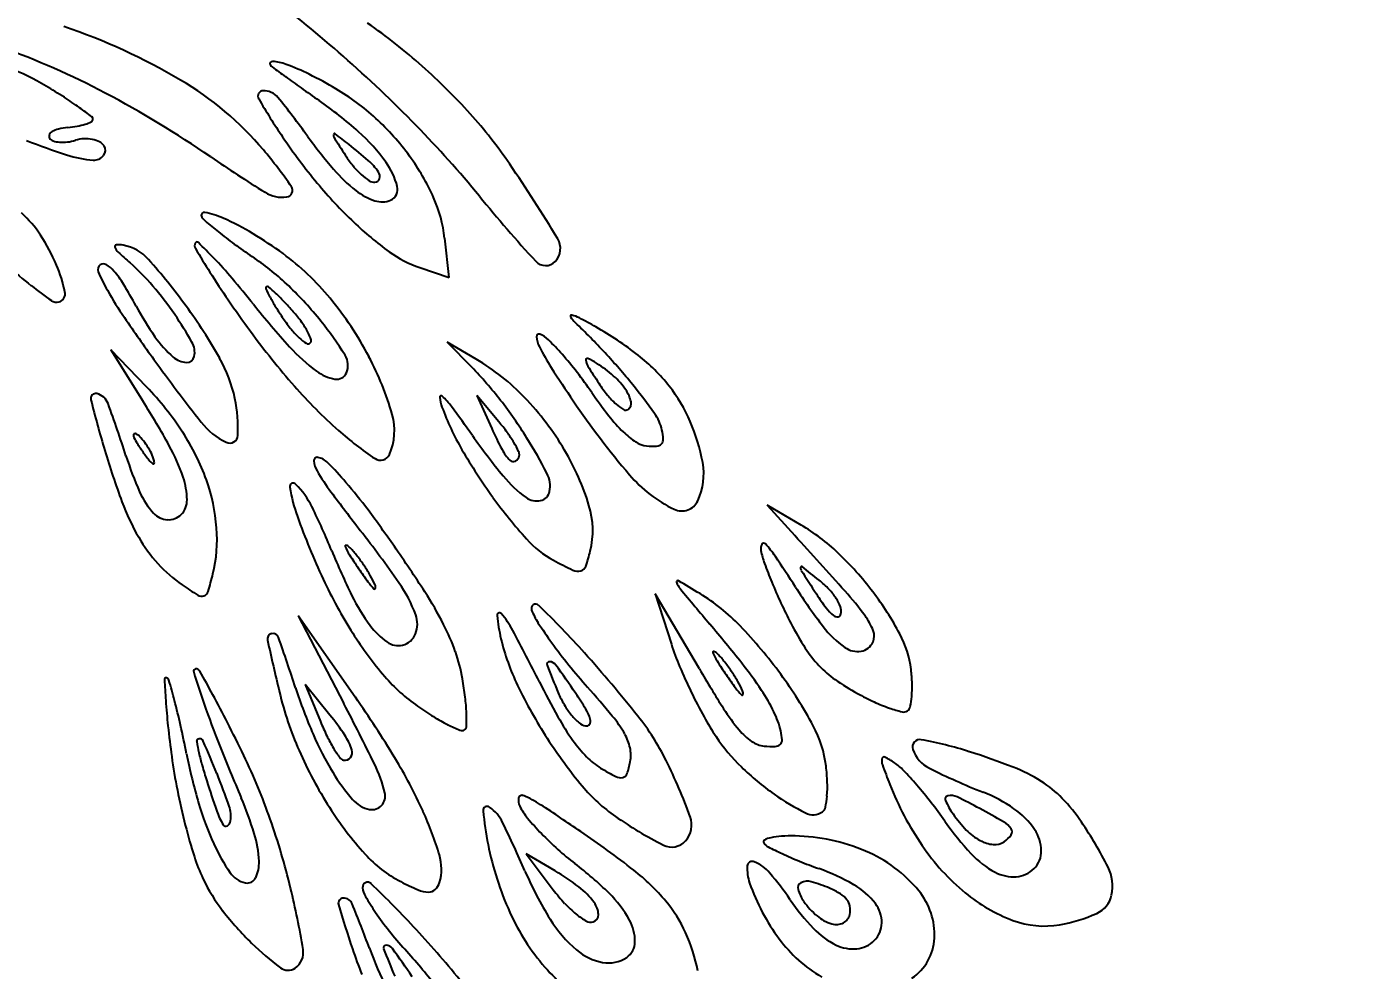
# Model space of a CAD drawing. Header units: millimetres. Extents: x 56222 to 3066687, y -650199 to -121287.
# Drawn here: x 140399.27 to 140404.84, y -185738.38 to -185734.41 of the extents above; entities that cross this region are included whole.
import ezdxf
from ezdxf import colors
from ezdxf.entities.mleader import LeaderData, LeaderLine
from ezdxf.math import Vec2, Vec3

# ---------------------------------------------------------------- set-up
doc = ezdxf.new("R2010")
doc.units = ezdxf.units.MM
doc.header["$MEASUREMENT"] = 0
doc.layers.add('$TD_AUDIT_GENERATED_(A0BDF17)', color=32, linetype='Continuous', lineweight=30)
doc.layers.add('Text', color=7, linetype='Continuous', lineweight=15)
doc.styles.add('style4', font='ARIALN.TTF')

msp = doc.modelspace()

# ---------------------------------------------------------------- linework, layer by layer
at = {"layer": '$TD_AUDIT_GENERATED_(A0BDF17)', "linetype": 'Continuous', "lineweight": 25, "ltscale": 2}
for p, q in [((140401.0455, -185735.4636), (140401.0268, -185735.2991)), ((140400.9219, -185735.4224), (140401.0455, -185735.4636)), ((140401.1594, -185735.8082), (140401.0372, -185735.7361)), ((140401.0372, -185735.7361), (140401.1408, -185735.8423)), ((140399.7717, -185735.9253), (140399.6209, -185735.7692)), ((140399.6209, -185735.7692), (140399.7577, -185735.9866)), ((140401.2547, -185736.0718), (140401.1623, -185735.9616)), ((140401.1623, -185735.9616), (140401.2247, -185736.1002)), ((140402.5271, -185736.5073), (140402.3838, -185736.4237)), ((140402.3838, -185736.4237), (140402.5005, -185736.5513)), ((140402.0989, -185737.1131), (140401.9122, -185736.7968)), ((140401.9122, -185736.7968), (140401.9809, -185737.0089)), ((140400.6506, -185737.2322), (140400.4097, -185736.8886)), ((140400.4097, -185736.8886), (140400.6027, -185737.259)), ((140400.5436, -185737.3073), (140400.4396, -185737.1788)), ((140400.4396, -185737.1788), (140400.5037, -185737.3347)), ((140401.492, -185737.9633), (140401.3698, -185737.8913)), ((140401.3698, -185737.8913), (140401.4837, -185738.0427))]:
    msp.add_line(p, q, dxfattribs=at)
for centre, radius, start, end in [((140397.1037, -185738.5023), 5.2897, 48.6371, 53.0282), ((140399.1661, -185736.5701), 2.6649, 48.4804, 54.8003), ((140398.5677, -185736.9207), 2.6553, 59.5067, 71.2121), ((140398.0681, -185737.5755), 3.2682, 62.0999, 70.4934), ((140398.7766, -185735.6217), 1.1207, 59.3046, 77.2436), ((140400.3016, -185734.5644), 0.0102, 85.1606, 214.3632), ((140400.3175, -185734.5535), 0.0294, 214.3634, 233.8202), ((140400.2838, -185734.7753), 0.2218, 70.1819, 85.1606), ((140400.0536, -185735.4141), 0.9008, 63.4298, 70.1819), ((140396.8376, -185738.8045), 5.6924, 44.3628, 48.6371), ((140411.9699, -185718.6209), 19.7684, 233.82001, 234.02215), ((140404.5742, -185728.8085), 7.1793, 234.02217, 234.6648), ((140399.6113, -185736.2985), 1.8897, 59.5503, 63.4298), ((140399.2751, -185736.447), 2.5005, 41.9597, 48.4803), ((140397.9904, -185736.9461), 2.661, 57.3598, 59.3046), ((140399.2265, -185735.8019), 1.3569, 40.1624, 59.5066), ((140400.263, -185734.7), 0.0224, 92.1438, 210.0138), ((140400.2651, -185734.7542), 0.0766, 39.2054, 92.1438), ((140407.8502, -185724.1877), 12.8436, 234.66481, 235.08055), ((140400.0662, -185735.5246), 0.9919, 47.449, 59.5503), ((140398.6459, -185735.9226), 1.4455, 54.289, 57.3598), ((140397.4773, -185738.6914), 4.5309, 55.5294, 62.0999), ((140402.5355, -185733.3873), 2.6467, 210.0138, 214.1284), ((140397.7047, -185736.8428), 3.3808, 35.7336, 39.2054), ((140399.4956, -185736.155), 1.7514, 48.1532, 55.0806), ((140398.2192, -185736.5163), 2.1766, 52.6082, 54.289), ((140399.5331, -185734.7973), 0.013, 349.2698, 52.6082), ((140400.0131, -185735.5825), 1.0705, 36.0203, 47.4489), ((140399.6395, -185736.1194), 2.0105, 34.2806, 41.9597), ((140399.3898, -185734.876), 0.0302, 120.1997, 154.9071), ((140399.4232, -185734.9334), 0.0966, 102.9459, 120.1996), ((140399.4767, -185735.166), 0.3353, 96.1148, 102.9459), ((140399.3887, -185734.3444), 0.4911, 276.1148, 280.6997), ((140399.4255, -185734.5394), 0.2926, 280.6996, 287.4558), ((140399.4439, -185734.5979), 0.2313, 287.4558, 294.1444), ((140399.5333, -185734.7973), 0.0127, 294.1442, 349.2697), ((140400.1329, -185735.4434), 0.7962, 35.6634, 48.1532), ((140397.7399, -185737.922), 4.4302, 39.2048, 44.3628), ((140400.2525, -185732.4097), 2.6663, 248.2914, 252.1491), ((140399.3758, -185734.8694), 0.0146, 154.9072, 214.2699), ((140399.3878, -185734.8612), 0.0292, 214.2698, 251.947), ((140399.4143, -185734.7799), 0.1147, 251.9471, 265.5651), ((140399.418, -185734.7324), 0.1623, 265.5651, 277.223), ((140399.4113, -185734.68), 0.2152, 277.223, 286.661), ((140399.5165, -185735.0314), 0.1516, 93.0489, 106.661), ((140399.516, -185735.0219), 0.1421, 78.7586, 93.0489), ((140399.5215, -185734.9942), 0.1139, 62.8223, 78.7587), ((140399.5496, -185734.9393), 0.0522, 34.2698, 62.8222), ((140402.4463, -185733.4478), 2.539, 214.1283, 219.6063), ((140402.2071, -185733.6034), 2.1658, 215.7337, 220.4445), ((140400.5717, -185734.8655), 0.0136, 161.7755, 212.049), ((140400.5631, -185734.8626), 0.00447, 52.8132, 161.7758), ((140410.8891, -185728.4062), 12.1861, 212.04907, 212.48062), ((140397.3037, -185739.1587), 5.397, 52.0277, 52.8131), ((140399.5914, -185736.2276), 1.6789, 48.4363, 52.0277), ((140399.581, -185734.495), 0.4756, 252.1491, 265.969), ((140399.5512, -185734.918), 0.0515, 265.969, 320.5053), ((140399.5646, -185734.9291), 0.034, 320.5051, 34.2698), ((140403.398, -185730.0672), 5.93, 235.52944, 238.16928), ((140398.8267, -185736.1393), 1.8801, 34.2197, 40.1624), ((140400.9964, -185734.7038), 0.4589, 212.4806, 219.2551), ((140400.0968, -185735.5216), 0.967, 24.0271, 36.0203), ((140401.0321, -185734.605), 0.6218, 220.4445, 232.3721), ((140400.9114, -185734.7732), 0.3493, 219.2551, 227.5685), ((140400.5314, -185735.1675), 0.2621, 34.2697, 48.4363), ((140400.5335, -185735.1559), 0.3031, 14.3304, 35.6635), ((140395.5862, -185738.8824), 6.9159, 31.18836, 34.28054), ((140401.9638, -185733.847), 1.9128, 219.6062, 226.3801), ((140400.8546, -185734.8354), 0.265, 227.5684, 236.5794), ((140400.731, -185735.0227), 0.0407, 236.5793, 272.5524), ((140400.7319, -185735.042), 0.0213, 272.5524, 343.0842), ((140400.7207, -185735.0386), 0.033, 343.0843, 34.2698), ((140400.3438, -185734.9873), 0.139, 238.1693, 277.5212), ((140400.3583, -185735.0976), 0.0277, 277.5212, 34.2197), ((140400.8247, -185734.8741), 0.2822, 232.3721, 250.8645), ((140400.7796, -185735.0931), 0.0491, 293.3691, 14.3303), ((140400.4482, -185735.3649), 0.5822, 6.4899, 24.0271), ((140406.0293, -185731.1603), 6.2672, 219.20478, 222.52083), ((140400.7625, -185735.0535), 0.0923, 250.8645, 293.369), ((140398.938, -185735.5379), 0.4623, 33.0128, 48.3591), ((140400.0146, -185735.2027), 0.0126, 79.5163, 214.2698), ((140400.0969, -185735.1466), 0.1122, 214.2697, 230.2385), ((140399.9551, -185735.5242), 0.3395, 65.7733, 79.5163), ((140401.5284, -185733.4262), 2.3503, 230.2385, 231.9892), ((140399.5892, -185736.3373), 1.2311, 59.1758, 65.7733), ((140401.6646, -185734.161), 1.479, 226.38, 233.9069), ((140398.6503, -185735.7249), 0.8053, 22.886, 33.0127), ((140401.5161, -185733.4419), 2.3303, 231.9892, 234.1029), ((140399.3985, -185736.6569), 1.6033, 53.7635, 59.1758), ((140399.6452, -185735.3339), 0.00715, 94.3318, 201.0379), ((140399.6923, -185735.3157), 0.0577, 201.0378, 226.5921), ((140399.6533, -185735.4411), 0.1147, 79.7701, 94.3318), ((140399.6405, -185735.5118), 0.1865, 41.5987, 79.7702), ((140399.9985, -185735.3296), 0.0245, 155.9873, 210.9846), ((140399.9839, -185735.3231), 0.00855, 45.6854, 155.9872), ((140404.9478, -185732.3576), 5.7976, 210.98469, 212.13862), ((140398.1563, -185737.195), 2.6247, 43.6881, 45.6853), ((140402.0067, -185732.7641), 3.167, 234.1029, 235.7823), ((140401.4346, -185735.342), 0.0794, 316.4985, 31.1884), ((140399.5902, -185735.4301), 0.0234, 58.8823, 124.2698), ((140400.9216, -185734.0161), 1.8465, 226.5921, 228.6799), ((140399.0704, -185736.1218), 0.9571, 40.4927, 48.68), ((140397.8373, -185737.1127), 2.5978, 36.0293, 41.5987), ((140398.5548, -185736.8143), 2.0736, 40.4753, 43.688), ((140399.5986, -185736.3052), 1.1153, 46.2319, 55.7824), ((140399.7042, -185736.2398), 1.0861, 39.313, 53.7635), ((140401.0711, -185734.975), 0.4716, 233.9068, 251.5483), ((140401.4515, -185735.3581), 0.0561, 222.5208, 316.4984), ((140400.4642, -185733.9951), 1.9098, 228.0275, 231.9326), ((140398.7964, -185735.6632), 0.6469, 12.3105, 22.886), ((140399.5906, -185735.4307), 0.0242, 124.2698, 202.9426), ((140400.267, -185735.1444), 0.7586, 202.9426, 209.5016), ((140399.5324, -185735.5258), 0.1352, 40.9307, 58.8822), ((140399.3264, -185735.7045), 0.408, 31.2473, 40.9307), ((140402.8201, -185733.6942), 3.2849, 212.1386, 214.5697), ((140400.6334, -185733.7791), 2.1841, 231.9326, 234.7077), ((140400.9785, -185734.7418), 1.5761, 209.5017, 214.4494), ((140397.8749, -185736.5852), 2.1057, 28.3772, 31.2473), ((140398.696, -185736.4415), 1.4494, 34.4936, 40.4927), ((140396.7346, -185738.3676), 4.4664, 38.6653, 40.4753), ((140400.2802, -185735.5092), 0.00672, 124.2699, 205.2843), ((140401.0395, -185735.1506), 0.8465, 205.2844, 207.902), ((140400.2807, -185735.5099), 0.00756, 49.5908, 124.2698), ((140399.687, -185736.2073), 0.9234, 47.1323, 49.5909), ((140399.3145, -185736.6017), 1.5259, 38.6815, 46.232), ((140399.393, -185735.5314), 0.0373, 234.7076, 286.0955), ((140399.3935, -185735.5329), 0.0357, 286.0955, 12.3106), ((140405.0238, -185732.1757), 5.9611, 214.5698, 216.12593), ((140400.9104, -185735.2189), 0.7004, 207.9021, 211.8697), ((140399.8149, -185736.0695), 0.7354, 43.2946, 47.1323), ((140399.3286, -185736.5277), 1.4036, 40.9286, 43.2946), ((140399.3957, -185736.4924), 1.4849, 27.8823, 39.3129), ((140400.9179, -185734.9414), 1.3528, 208.3772, 214.8029), ((140398.5982, -185736.5087), 1.5681, 29.515, 34.4936), ((140398.061, -185736.95), 2.3213, 29.5898, 36.0293), ((140403.3484, -185733.0755), 4.004, 218.6653, 222.0239), ((140401.4801, -185734.8648), 1.3711, 211.8697, 214.2698), ((140399.8777, -185736.0516), 0.6769, 36.054, 40.9287), ((140401.5605, -185735.6276), 0.00473, 78.0016, 212.6842), ((140401.6642, -185735.5611), 0.1279, 212.6844, 226.4107), ((140401.535, -185735.7474), 0.1272, 62.3238, 78.0018), ((140407.2431, -185730.4444), 9.173, 214.44943, 215.7938), ((140400.8986, -185735.261), 0.6675, 214.2698, 219.2031), ((140400.6557, -185735.4591), 0.3541, 219.2031, 227.1324), ((140400.1497, -185735.8536), 0.3404, 27.902, 36.0541), ((140399.307, -185736.6077), 1.5355, 32.1246, 38.6816), ((140399.634, -185737.6939), 2.8166, 42.7523, 46.4107), ((140400.4371, -185737.8409), 2.4911, 60.523, 62.3239), ((140400.9613, -185736.9133), 1.4256, 51.8686, 60.523), ((140400.1861, -185735.4501), 0.4616, 214.8029, 229.1311), ((140399.8854, -185735.78), 0.089, 349.2699, 29.515), ((140402.9109, -185733.7179), 3.3452, 216.1259, 221.1999), ((140400.577, -185735.5439), 0.2383, 227.1323, 235.949), ((140400.4515, -185735.7296), 0.0143, 235.9489, 304.2697), ((140400.2611, -185735.7946), 0.2143, 18.4115, 27.902), ((140400.4524, -185735.7309), 0.0127, 304.2698, 18.4115), ((140401.4236, -185735.7127), 0.0104, 67.1424, 185.6197), ((140401.5333, -185735.7019), 0.1206, 185.6197, 206.569), ((140401.3833, -185735.8083), 0.1142, 45.3043, 67.1424), ((140400.5511, -185736.6494), 1.2974, 41.6258, 45.3043), ((140399.9462, -185735.7273), 0.095, 229.1312, 266.1684), ((140399.9419, -185735.7907), 0.0315, 266.1684, 349.2698), ((140400.9413, -185735.2447), 0.7637, 222.024, 233.4857), ((140400.5396, -185735.8338), 0.0801, 335.9872, 32.1247), ((140399.6015, -185736.3835), 1.252, 15.8715, 27.8823), ((140402.2643, -185735.3363), 0.9379, 206.569, 212.7271), ((140400.4321, -185736.7552), 1.4567, 37.716, 41.6257), ((140399.7455, -185737.5908), 2.6647, 38.9386, 42.7523), ((140401.3626, -185736.4023), 0.7759, 38.2222, 51.8686), ((140405.9558, -185731.3726), 7.5859, 215.79379, 218.29499), ((140399.573, -185736.0914), 0.5824, 11.5933, 29.5898), ((140399.982, -185736.9725), 1.6187, 37.738, 44.2858), ((140400.6764, -185736.6265), 0.9502, 43.6934, 59.4465), ((140407.1165, -185732.218), 6.7058, 212.72717, 214.16986), ((140401.6271, -185735.8113), 0.00636, 65.5254, 186.2897), ((140401.6816, -185735.8053), 0.0611, 186.2897, 211.798), ((140404.6061, -185733.9922), 3.502, 211.798, 213.196), ((140401.5066, -185736.0761), 0.2974, 57.5237, 65.5254), ((140401.3638, -185736.3004), 0.5632, 48.3676, 57.5237), ((140400.5967, -185735.7101), 0.1846, 233.4856, 260.0177), ((140400.5724, -185735.8484), 0.0442, 260.0177, 335.9873), ((140400.1414, -185736.9799), 1.8241, 34.413, 37.716), ((140402.1867, -185735.5751), 0.6108, 213.1961, 218.9694), ((140401.5278, -185736.116), 0.3165, 34.2698, 48.3676), ((140399.5578, -185735.9739), 0.0211, 75.8394, 193.9961), ((140399.5465, -185736.0188), 0.0674, 20.1001, 75.8394), ((140398.8359, -185736.8291), 1.3009, 33.2554, 44.0053), ((140401.9745, -185734.5377), 2.1006, 221.1999, 228.3899), ((140401.0124, -185735.9685), 0.00623, 46.9094, 185.276), ((140400.8025, -185736.193), 0.3136, 36.2574, 46.9092), ((140403.2883, -185734.8242), 1.9904, 214.413, 217.8922), ((140401.9657, -185735.7539), 0.3266, 218.9693, 228.194), ((140401.6669, -185736.0212), 0.1482, 12.9794, 34.2698), ((140399.8309, -185737.5217), 2.5549, 35.5286, 38.9386), ((140401.4488, -185736.3343), 0.666, 23.3327, 38.2222), ((140404.1999, -185734.8168), 4.8051, 193.996, 196.6407), ((140394.3365, -185737.9254), 5.6153, 17.73, 20.1002), ((140396.6012, -185737.974), 3.7301, 28.8778, 32.1957), ((140399.5156, -185736.1032), 0.6411, 357.6632, 11.5934), ((140401.1686, -185735.9541), 0.1631, 185.2759, 199.9935), ((140402.0715, -185735.6256), 1.1238, 199.9935, 210.1401), ((140393.2682, -185741.7189), 9.6571, 35.36346, 36.25727), ((140399.7111, -185737.1822), 1.9613, 32.068, 37.738), ((140400.4729, -185736.8208), 1.2316, 30.7242, 43.6933), ((140404.5884, -185733.9342), 3.6502, 214.1699, 220.2996), ((140401.882, -185735.8475), 0.201, 228.1941, 239.322), ((140401.7886, -185736.0049), 0.018, 239.3221, 304.2698), ((140401.7817, -185735.9947), 0.0303, 304.2698, 12.9795), ((140400.239, -185735.8866), 0.3019, 218.295, 244.1865), ((140400.5675, -185736.1088), 0.2478, 335.9873, 15.8715), ((140400.623, -185736.6014), 0.8243, 36.0302, 39.9747), ((140402.2388, -185735.641), 0.6605, 217.8922, 225.8112), ((140401.7501, -185736.1514), 0.1967, 13.2762, 35.5286), ((140401.3218, -185736.3891), 0.8044, 10.4077, 23.3327), ((140399.7232, -185736.1285), 0.00738, 125.8558, 199.6642), ((140399.848, -185736.0839), 0.14, 199.6641, 211.6786), ((140399.7235, -185736.129), 0.00801, 56.2977, 125.8558), ((140399.6693, -185736.2104), 0.1058, 41.9285, 56.2977), ((140399.1379, -185736.6311), 0.9398, 19.5384, 33.2553), ((140400.1223, -185736.1279), 0.0338, 244.1865, 357.6632), ((140401.5125, -185735.0579), 1.4049, 228.3899, 236.3293), ((140403.7681, -185734.267), 3.2185, 215.3634, 219.1767), ((140402.6385, -185735.4631), 1.5507, 204.2606, 207.9018), ((140400.83, -185736.4508), 0.5683, 30.8179, 36.0302), ((140402.0312, -185735.8546), 0.3626, 225.8112, 236.5433), ((140401.7241, -185736.1575), 0.2234, 3.3089, 13.2762), ((140400.4122, -185735.7358), 0.8029, 211.6786, 214.9774), ((140399.5397, -185736.3268), 0.2799, 34.9774, 41.9285), ((140399.5181, -185736.3419), 0.3064, 28.2168, 34.9774), ((140399.1636, -185736.5608), 0.8038, 18.5162, 28.8779), ((140403.1117, -185735.0217), 2.3266, 210.1402, 216.0277), ((140401.4353, -185736.1002), 0.1892, 207.9018, 225.0398), ((140400.8887, -185736.4158), 0.5, 25.9918, 30.8179), ((140399.6524, -185737.219), 2.0306, 27.2659, 32.068), ((140401.8862, -185736.0739), 0.0997, 236.5434, 264.5796), ((140401.9048, -185735.878), 0.2965, 264.5796, 272.7492), ((140401.9176, -185736.1435), 0.0307, 272.7492, 315.981), ((140401.9203, -185736.1462), 0.0269, 315.981, 3.309), ((140402.9129, -185735.2015), 3.462, 196.6406, 200.4103), ((140401.1807, -185735.7372), 1.5702, 197.7301, 203.6605), ((140400.4851, -185735.6847), 0.8919, 214.9775, 217.9161), ((140399.839, -185736.188), 0.0729, 217.9162, 236.2977), ((140399.5908, -185736.3029), 0.2239, 19.6641, 28.2169), ((140399.8007, -185736.2454), 0.00391, 236.298, 359.7358), ((140399.7522, -185736.2452), 0.0524, 359.7356, 19.664), ((140400.4899, -185736.2355), 0.0139, 79.2698, 184.8341), ((140400.5767, -185736.2281), 0.101, 184.834, 210.2067), ((140400.4775, -185736.3009), 0.0805, 44.475, 79.2698), ((140399.3322, -185737.4254), 1.6855, 40.6587, 44.475), ((140400.7563, -185736.193), 0.0411, 236.3293, 335.9872), ((140401.3155, -185736.2201), 0.0197, 225.0398, 297.1397), ((140401.3105, -185736.2103), 0.0307, 297.1397, 349.2698), ((140401.3103, -185736.2103), 0.0309, 349.2698, 25.9919), ((140400.6246, -185736.7307), 1.0551, 16.8878, 30.7241), ((140401.8508, -185736.2919), 0.2665, 334.8544, 10.4077), ((140401.2865, -185735.8149), 0.9223, 210.2068, 216.7832), ((140401.6682, -185735.9782), 0.5096, 219.1767, 234.0646), ((140401.3517, -185736.3432), 0.1188, 349.2699, 27.2659), ((140402.2377, -185735.9276), 0.5681, 220.2997, 244.5286), ((140399.6242, -185736.4065), 0.3181, 1.1171, 18.5162), ((140399.2817, -185736.58), 0.7872, 4.4543, 19.5384), ((140400.3891, -185736.3453), 0.0146, 45.0912, 189.4923), ((140401.0868, -185736.2287), 0.7219, 189.4922, 199.6144), ((140400.1433, -185736.592), 0.3628, 26.3583, 45.0912), ((140398.9515, -185737.7524), 2.1874, 36.7538, 40.6587), ((140400.6026, -185736.0612), 0.9968, 200.4103, 209.935), ((140400.0308, -185736.241), 0.3147, 203.6605, 223.1828), ((140399.8561, -185736.402), 0.0861, 315.1705, 1.1172), ((140409.1771, -185729.9156), 10.7744, 216.78326, 217.86912), ((140403.0711, -185735.0512), 2.2765, 216.0278, 221.7015), ((140401.4146, -185736.3281), 0.0775, 234.0647, 281.9249), ((140401.4206, -185736.3562), 0.0488, 281.9249, 349.2698), ((140402.0252, -185736.3738), 0.0739, 244.5286, 334.8544), ((140399.8661, -185736.3956), 0.0889, 223.1828, 265.9572), ((140399.865, -185736.4108), 0.0736, 265.9572, 315.1705), ((140397.9912, -185737.6583), 2.7646, 22.1654, 26.3583), ((140396.1859, -185739.8178), 5.6392, 34.8284, 36.7537), ((140401.284, -185736.5305), 0.366, 346.4145, 16.8878), ((140399.4484, -185736.5671), 0.6201, 346.4146, 4.4543), ((140403.2215, -185735.4679), 2.9882, 199.6144, 205.0906), ((140402.1065, -185737.228), 0.8345, 46.3729, 59.7341), ((140400.2822, -185736.2457), 0.6271, 209.9351, 222.4399), ((140396.3928, -185739.8569), 5.4203, 34.972, 37.8692), ((140401.6833, -185736.2877), 0.4177, 221.7015, 241.6142), ((140378.6401, -185758.3599), 32.3254, 41.86792, 42.42758), ((140403.3452, -185735.4771), 3.0167, 202.1654, 206.11), ((140400.6113, -185736.5959), 0.00369, 77.5969, 203.3675), ((140400.8348, -185736.4993), 0.2472, 203.3676, 212.4164), ((140400.6063, -185736.6183), 0.0267, 45.1719, 77.597), ((140400.3624, -185736.8637), 0.3727, 38.3688, 45.172), ((140402.426, -185735.4889), 2.1321, 212.4164, 214.2698), ((140400.0795, -185737.0877), 0.7335, 34.2699, 38.3688), ((140395.1519, -185740.5373), 6.8989, 32.91331, 34.82832), ((140401.0396, -185736.4714), 0.6175, 340.1517, 346.4144), ((140402.3958, -185736.6066), 0.0386, 151.877, 191.5802), ((140402.7399, -185736.5361), 0.3898, 191.5802, 199.8577), ((140402.3699, -185736.5928), 0.00926, 43.379, 151.8769), ((140402.0815, -185736.8654), 0.4061, 33.7977, 43.3791), ((140401.722, -185737.6314), 1.3917, 37.264, 46.3729), ((140400.2753, -185736.252), 0.6178, 222.44, 235.0865), ((140402.426, -185735.4888), 2.1321, 214.2698, 216.1232), ((140400.0795, -185737.0877), 0.7335, 30.1708, 34.2697), ((140402.3442, -185735.0647), 1.8079, 241.6142, 244.5253), ((140401.592, -185736.6708), 0.0302, 284.0376, 340.1518), ((140404.1999, -185736.0088), 1.9422, 199.8576, 202.3746), ((140395.616, -185741.1932), 8.1864, 32.71894, 33.79769), ((140402.5425, -185736.6879), 0.0179, 169.2698, 212.7342), ((140402.5291, -185736.6854), 0.00422, 51.4865, 169.2697), ((140397.1291, -185743.4709), 8.6762, 50.88432, 51.48661), ((140398.804, -185736.4113), 1.283, 342.9919, 346.4145), ((140402.3713, -185735.866), 2.0493, 205.0907, 212.3556), ((140400.9034, -185736.6), 0.2472, 216.1232, 225.172), ((140400.3915, -185736.9063), 0.3727, 23.3676, 30.1708), ((140401.5875, -185736.6529), 0.0486, 244.5253, 284.0376), ((140402.0082, -185736.7464), 0.0055, 59.8159, 197.8458), ((140399.91, -185740.3538), 4.1787, 58.3682, 59.8161), ((140422.2765, -185724.0024), 23.4775, 212.73405, 213.02328), ((140402.3026, -185737.1084), 0.4758, 43.9964, 50.8843), ((140400.7489, -185735.5734), 1.4452, 235.0866, 238.229), ((140400.0035, -185736.7769), 0.0297, 238.229, 289.5082), ((140400.0041, -185736.7784), 0.028, 289.5083, 342.9919), ((140400.7318, -185736.7727), 0.00369, 225.1721, 350.9427), ((140400.7091, -185736.7691), 0.0267, 350.9426, 23.3677), ((140400.3496, -185737.0891), 0.5916, 20.205, 34.9719), ((140399.6106, -185737.6513), 1.5876, 27.2123, 32.9132), ((140402.0791, -185736.7235), 0.08, 197.8461, 219.8043), ((140433.1495, -185710.8327), 40.5238, 219.80428, 220.08022), ((140401.6491, -185737.5304), 0.8627, 43.959, 58.3682), ((140404.4332, -185735.9128), 2.1944, 202.3745, 204.8807), ((140404.5981, -185735.4227), 2.4896, 212.7189, 217.3877), ((140403.5407, -185736.1804), 1.1318, 213.0232, 216.6456), ((140402.4611, -185736.9553), 0.2554, 33.0232, 43.9963), ((140401.6842, -185737.7069), 1.3806, 36.3509, 41.8679), ((140401.7983, -185737.5733), 1.2958, 27.9878, 37.264), ((140401.339, -185736.4604), 0.7824, 206.11, 216.87), ((140401.4098, -185736.8585), 0.0182, 46.2232, 200.2524), ((140398.9417, -185739.4343), 3.5856, 41.7793, 46.2233), ((140404.2576, -185735.9942), 2.0009, 204.8807, 207.5666), ((140402.7751, -185736.7499), 0.1775, 216.6455, 230.8844), ((140402.5362, -185736.9065), 0.1659, 19.4155, 33.0233), ((140402.6388, -185736.8704), 0.0571, 349.2698, 19.4156), ((140400.7989, -185736.9238), 0.1129, 338.4133, 20.2049), ((140401.2572, -185736.8869), 0.0102, 41.7176, 185.7289), ((140401.9872, -185736.8136), 0.7438, 185.7289, 193.3716), ((140401.0012, -185737.1151), 0.3531, 27.7616, 41.7176), ((140401.644, -185736.7721), 0.2677, 200.2525, 213.0649), ((140402.6788, -185736.8684), 0.0248, 230.8842, 279.0676), ((140402.6803, -185736.8782), 0.0149, 279.0676, 349.2698), ((140402.5717, -185737.0537), 0.2787, 21.5183, 36.3509), ((140400.3041, -185736.9871), 0.0235, 104.6505, 192.3092), ((140400.3043, -185736.988), 0.0244, 19.2377, 104.6505), ((140401.9742, -185736.1176), 1.5793, 212.3557, 220.5764), ((140400.9771, -185736.7318), 0.33, 216.87, 234.1244), ((140400.8315, -185736.9367), 0.0778, 283.2762, 338.4132), ((140400.2291, -185737.3333), 0.8921, 19.2115, 27.2123), ((140388.3955, -185743.7505), 14.5985, 26.80544, 27.76158), ((140403.1358, -185735.8008), 2.0479, 213.0649, 215.9247), ((140396.206, -185741.9203), 7.7593, 38.51635, 40.08027), ((140400.8653, -185738.2862), 1.9515, 36.1311, 43.959), ((140403.7199, -185736.2749), 1.3943, 207.5666, 212.5714), ((140402.9549, -185736.6784), 0.4215, 217.3876, 234.7546), ((140402.7738, -185736.974), 0.0614, 335.9873, 21.5183), ((140402.5617, -185737.1677), 0.4314, 6.9254, 27.9878), ((140410.8626, -185734.6832), 10.8304, 192.30913, 193.49354), ((140390.0196, -185740.5772), 10.9174, 18.06021, 19.23775), ((140400.8309, -185736.934), 0.0805, 234.1244, 283.2762), ((140402.201, -185736.7628), 0.9635, 193.3716, 205.8264), ((140403.3567, -185735.6408), 2.3207, 215.9247, 218.8595), ((140403.101, -185736.6457), 1.1775, 197.9658, 202.8508), ((140402.9592, -185736.7609), 0.4917, 212.5715, 223.4635), ((140402.7643, -185736.9482), 0.0912, 234.7545, 279.7359), ((140402.7683, -185736.9716), 0.0675, 279.7358, 335.9873), ((140400.3598, -185737.2877), 0.7538, 10.1331, 19.2116), ((140397.1073, -185741.0733), 6.0455, 38.47682, 41.77935), ((140402.1587, -185737.0431), 0.00369, 77.5969, 203.3675), ((140402.3822, -185736.9465), 0.2472, 203.3676, 212.4164), ((140402.1537, -185737.0655), 0.0267, 45.1719, 77.597), ((140401.9098, -185737.3109), 0.3727, 38.3688, 45.172), ((140403.9733, -185735.9361), 2.1321, 212.4164, 214.2698), ((140401.6269, -185737.5349), 0.7335, 34.2699, 38.3688), ((140399.9808, -185737.1236), 0.011, 79.2698, 197.2653), ((140404.3505, -185735.7655), 4.5869, 197.2653, 199.0258), ((140399.9792, -185737.1322), 0.0198, 29.1173, 79.2698), ((140390.613, -185742.3491), 10.7408, 28.51429, 29.11727), ((140401.468, -185737.0934), 0.0109, 88.1505, 201.0742), ((140405.0111, -185735.7281), 3.808, 201.0742, 202.9598), ((140401.4673, -185737.1167), 0.0342, 35.5485, 88.1504), ((140396.1997, -185740.8808), 6.5085, 34.26977, 35.5486), ((140403.5082, -185735.5188), 2.5152, 218.8595, 221.6224), ((140404.0983, -185736.2254), 2.2598, 202.8508, 205.8499), ((140408.076, -185733.5847), 6.9409, 210.55466, 212.17358), ((140403.9733, -185735.9361), 2.1321, 214.2698, 216.1232), ((140401.6269, -185737.5349), 0.7335, 30.1708, 34.2697), ((140400.9823, -185738.1187), 1.6547, 33.5952, 38.5164), ((140400.9144, -185738.2504), 1.8908, 28.3642, 36.1312), ((140402.9271, -185736.7913), 0.4474, 223.4634, 235.0024), ((140402.3216, -185737.1968), 0.6732, 1.8403, 6.9255), ((140399.8538, -185737.1567), 0.00672, 79.2698, 182.859), ((140404.7028, -185736.9146), 4.8618, 182.859, 183.9057), ((140399.8525, -185737.1637), 0.0138, 15.8391, 79.2696), ((140394.7343, -185738.6158), 5.3341, 14.8794, 15.8392), ((140402.5817, -185736.4809), 2.2957, 198.0602, 203.2769), ((140401.3314, -185736.6681), 0.7329, 220.5764, 235.1718), ((140399.7472, -185737.3972), 1.376, 6.9158, 10.1331), ((140403.2278, -185736.2659), 2.1043, 205.8264, 212.7717), ((140405.1325, -185735.2941), 4.1535, 206.8054, 209.107), ((140398.2968, -185740.1493), 4.4562, 39.558, 41.6224), ((140402.4508, -185737.0472), 0.2472, 216.1232, 225.172), ((140401.9388, -185737.3535), 0.3727, 23.3676, 30.1708), ((140403.2476, -185736.3336), 1.0062, 235.0024, 241.2988), ((140402.5456, -185737.1896), 0.4491, 354.9528, 1.8402), ((140402.4278, -185737.0699), 2.5814, 183.9057, 186.2994), ((140397.3111, -185737.9311), 2.6678, 12.5993, 14.8794), ((140396.0796, -185739.3792), 4.5196, 26.8373, 28.5142), ((140401.7627, -185736.8668), 1.4722, 193.4935, 203.6257), ((140396.9816, -185739.8045), 4.4809, 31.1336, 35.033), ((140400.3109, -185737.3289), 0.8082, 2.1234, 6.9159), ((140401.887, -185737.0516), 0.4151, 202.9598, 210.6758), ((140400.4382, -185737.9928), 1.3796, 30.992, 34.2698), ((140404.0793, -185736.2346), 2.2386, 205.85, 208.8553), ((140402.2792, -185737.2199), 0.00369, 225.1721, 350.9427), ((140402.2565, -185737.2163), 0.0267, 350.9426, 23.3677), ((140401.6822, -185737.6538), 0.8146, 26.2648, 33.5953), ((140403.3226, -185736.1965), 1.1625, 241.2987, 245.1656), ((140402.6395, -185737.1979), 0.3548, 347.9706, 354.9528), ((140403.6656, -185736.0017), 3.8624, 199.0258, 201.777), ((140390.99, -185742.2682), 10.8395, 26.01871, 27.52396), ((140401.7406, -185736.0799), 1.4495, 235.1718, 238.3417), ((140400.3159, -185737.3287), 0.8032, 358.261, 2.1235), ((140401.8344, -185737.0828), 0.3539, 210.6759, 219.3719), ((140401.4611, -185737.3783), 0.1864, 16.6475, 30.9921), ((140402.8798, -185736.8535), 0.802, 212.1735, 220.0962), ((140402.0727, -185737.4611), 0.379, 13.2761, 26.2649), ((140403.1371, -185736.5974), 0.7208, 245.1656, 250.6975), ((140403.1106, -185736.6731), 0.6405, 250.6975, 255.6721), ((140402.9589, -185737.2669), 0.0277, 255.672, 304.2697), ((140402.9582, -185737.2658), 0.029, 304.2698, 347.9706), ((140405.1557, -185736.7687), 5.3259, 186.2994, 187.6919), ((140395.0458, -185738.4375), 4.989, 11.1721, 12.5992), ((140392.7041, -185741.087), 8.3026, 25.77357, 26.8372), ((140401.4674, -185736.9385), 1.0419, 202.3472, 205.9728), ((140399.6007, -185738.0704), 1.213, 33.9961, 38.9833), ((140401.4175, -185736.604), 0.8338, 238.3418, 243.1379), ((140401.4188, -185736.6013), 0.8368, 243.1379, 246.9548), ((140401.0981, -185737.3524), 0.0206, 304.2698, 358.2609), ((140402.4477, -185736.7889), 1.0806, 209.107, 215.3714), ((140401.7738, -185737.1326), 0.2755, 219.372, 228.8234), ((140401.6298, -185737.2971), 0.0569, 228.8235, 259.2698), ((140401.6224, -185737.3364), 0.0169, 259.2698, 326.1465), ((140401.6159, -185737.3321), 0.0248, 326.1465, 16.6475), ((140401.3151, -185737.656), 0.5413, 29.8089, 39.558), ((140401.0135, -185737.9687), 1.0559, 26.4652, 38.4769), ((140403.0579, -185736.7974), 1.0725, 208.8554, 214.0665), ((140402.1563, -185737.5799), 0.4794, 6.8244, 28.3642), ((140399.9915, -185737.4174), 0.00897, 124.2697, 190.7585), ((140399.9954, -185737.4231), 0.0159, 23.9794, 124.2698), ((140401.6509, -185736.8813), 1.2824, 203.2769, 211.3443), ((140401.1291, -185737.1033), 0.6657, 205.9728, 211.0445), ((140400.4154, -185737.5211), 0.2304, 16.9284, 33.9962), ((140401.0988, -185737.3535), 0.0194, 246.9548, 304.2698), ((140403.1866, -185736.2924), 2.0553, 212.7716, 219.7227), ((140402.0401, -185737.0782), 0.5807, 215.3713, 224.2304), ((140401.6077, -185737.4884), 0.204, 12.0576, 29.8089), ((140402.8512, -185736.9372), 0.8229, 214.0665, 225.6156), ((140402.4744, -185737.1948), 0.2721, 220.0962, 235.1762), ((140402.4228, -185737.4129), 0.0243, 312.416, 2.9718), ((140402.2361, -185737.4226), 0.2112, 2.9717, 13.2761), ((140403.0273, -185737.4416), 0.0312, 79.5584, 198.7883), ((140402.7317, -185739.0453), 1.6619, 72.36, 79.5583), ((140402.2784, -185737.009), 2.3833, 191.1721, 196.3111), ((140401.5112, -185737.1286), 1.5558, 190.7585, 192.4824), ((140401.0073, -185737.2402), 1.0398, 192.4824, 195.6197), ((140395.8909, -185739.2488), 4.5081, 22.0831, 23.9796), ((140409.928, -185733.4998), 10.6061, 201.77706, 203.0717), ((140402, -185736.763), 1.7312, 203.6257, 212.5984), ((140401.0833, -185737.1309), 0.6122, 211.0446, 215.4938), ((140400.6019, -185737.4643), 0.0355, 322.2295, 16.9285), ((140401.6643, -185737.4763), 0.1462, 349.2698, 12.0575), ((140402.3826, -185737.3268), 0.1113, 235.1761, 264.5797), ((140402.4096, -185737.0418), 0.3976, 264.5796, 271.1829), ((140402.4172, -185737.4068), 0.0326, 271.1828, 312.4159), ((140403.1295, -185737.4068), 0.1391, 198.7884, 243.4597), ((140402.2996, -185740.4043), 3.0879, 68.7366, 72.3599), ((140402.1464, -185737.1752), 2.2893, 187.6919, 191.2871), ((140401.8688, -185736.9993), 1.9343, 195.6198, 197.5912), ((140397.8445, -185738.605), 2.5943, 19.3384, 25.7736), ((140400.6062, -185737.4711), 0.0262, 215.4938, 259.2697), ((140400.6068, -185737.4681), 0.0293, 259.2698, 322.2294), ((140400.1907, -185737.777), 0.6012, 13.6517, 26.0187), ((140398.9535, -185738.6134), 2.1772, 24.4426, 31.1336), ((140401.8387, -185737.2743), 0.2996, 224.2303, 238.7653), ((140401.4663, -185737.4388), 0.3478, 340.6756, 349.2698), ((140399.9222, -185738.512), 2.2749, 19.9661, 26.4652), ((140403.064, -185736.7198), 1.1271, 225.6155, 234.7386), ((140401.8493, -185737.6166), 0.7886, 2.0185, 6.8244), ((140402.9139, -185737.5008), 0.0474, 167.7874, 199.9437), ((140402.8763, -185737.4927), 0.00895, 63.4936, 167.7875), ((140405.8569, -185736.4329), 3.1782, 199.9436, 201.5268), ((140402.7271, -185737.7918), 0.3432, 55.7787, 63.4935), ((140402.7878, -185737.7026), 0.2352, 43.6309, 55.7786), ((140403.1642, -185738.1825), 0.7038, 57.8743, 68.7366), ((140397.4402, -185738.6202), 2.8362, 19.1316, 22.0831), ((140401.3007, -185737.0946), 0.8724, 211.3443, 220.6241), ((140402.2549, -185736.5879), 1.1023, 238.7653, 242.5595), ((140401.7669, -185737.5278), 0.0433, 242.5596, 282.2023), ((140401.7707, -185737.5455), 0.0252, 282.2022, 340.6755), ((140401.7618, -185738.6806), 1.6527, 40.7491, 43.631), ((140404.3429, -185734.9774), 2.8547, 243.4598, 248.4313), ((140402.6974, -185737.0652), 2.8512, 191.287, 194.3366), ((140404.6452, -185736.1191), 4.8469, 197.5913, 199.1804), ((140400.7189, -185737.6487), 0.0576, 317.5609, 13.6517), ((140402.1476, -185737.1557), 0.7044, 219.7227, 235.1718), ((140402.1198, -185737.6071), 0.518, 355.4333, 2.0184), ((140404.1267, -185737.1154), 1.3182, 201.5269, 214.2285), ((140401.5909, -185738.8279), 1.8783, 37.8158, 40.7492), ((140403.0547, -185738.2361), 0.6494, 55.4131, 68.4314), ((140403.2908, -185737.9808), 0.4657, 43.8592, 57.8744), ((140401.2056, -185737.323), 1.2655, 196.3111, 204.5646), ((140399.9965, -185737.7335), 0.1305, 351.5023, 19.1316), ((140398.7936, -185738.2425), 1.4964, 16.9833, 23.0717), ((140400.7344, -185737.5804), 0.1262, 220.6242, 259.2698), ((140400.7211, -185737.6507), 0.0547, 259.2698, 317.5609), ((140401.206, -185737.709), 0.0173, 54.4098, 184.9011), ((140401.3877, -185737.6679), 0.0509, 166.9568, 207.5018), ((140401.3523, -185737.6597), 0.0145, 67.5646, 166.9568), ((140401.5942, -185737.5605), 0.2836, 207.5018, 219.6669), ((140401.1912, -185738.0501), 0.4368, 56.7799, 67.5646), ((140395.0167, -185747.4784), 11.707, 55.78361, 56.77986), ((140403.001, -185736.8089), 1.018, 234.7385, 243.4282), ((140402.2201, -185737.6151), 0.4174, 348.896, 355.4333), ((140401.512, -185738.8891), 1.9782, 34.9942, 37.8158), ((140403.1473, -185737.661), 0.014, 101.627, 204.9871), ((140403.5019, -185737.4957), 0.4052, 204.9872, 214.2697), ((140403.157, -185737.7078), 0.0618, 64.48, 101.6271), ((140402.2573, -185739.5923), 2.15, 61.6142, 64.48), ((140403.0848, -185738.1788), 0.7514, 34.0648, 43.8592), ((140400.368, -185737.6069), 0.3183, 199.1805, 210.7796), ((140397.4504, -185738.7433), 3.012, 13.5849, 19.3385), ((140401.8089, -185736.8852), 1.5044, 212.5984, 222.045), ((140399.6097, -185738.3151), 1.4563, 16.7111, 24.4426), ((140402.4445, -185737.6028), 1.2603, 184.9011, 191.4354), ((140401.1164, -185737.8343), 0.1713, 25.8734, 54.4098), ((140402.281, -185736.991), 1.1758, 219.6669, 223.8957), ((140402.7094, -185736.3481), 1.6882, 235.1718, 243.1842), ((140401.9653, -185737.7697), 0.1012, 317.8435, 19.9662), ((140402.5772, -185737.6562), 0.0707, 243.4281, 304.2698), ((140402.6001, -185737.6897), 0.0301, 304.2698, 348.8961), ((140403.574, -185737.4466), 0.4924, 214.2698, 224.4496), ((140401.6605, -185740.6967), 3.4053, 59.6875, 61.6141), ((140403.2366, -185737.9724), 0.329, 33.7603, 55.4131), ((140402.4176, -185737.1367), 2.5624, 194.3365, 197.4333), ((140400.1052, -185737.7634), 0.0124, 210.7797, 303.1028), ((140400.0953, -185737.7482), 0.0306, 303.1029, 351.5023), ((140399.759, -185737.9477), 0.4869, 2.9244, 16.9834), ((140396.2015, -185740.218), 5.6337, 23.5845, 25.8735), ((140402.3952, -185736.881), 1.3344, 223.8957, 228.0414), ((140399.3378, -185741.1239), 4.0225, 51.8501, 55.7836), ((140404.1975, -185737.0092), 1.2999, 214.9942, 222.7406), ((140403.3999, -185737.6174), 0.2485, 224.4497, 241.4279), ((140403.3254, -185737.849), 0.1066, 36.1461, 59.6874), ((140403.394, -185737.7988), 0.0216, 324.6566, 36.1461), ((140403.3702, -185737.883), 0.1682, 1.5688, 33.7603), ((140402.2607, -185738.736), 1.7463, 26.8209, 34.0648), ((140400.8188, -185737.4998), 0.8402, 204.5647, 214.1183), ((140402.5264, -185737.5863), 1.3438, 191.4354, 204.2467), ((140401.9828, -185737.7856), 0.0775, 243.1843, 317.8435), ((140402.3768, -185737.841), 0.00842, 118.0243, 214.2698), ((140402.4111, -185737.8177), 0.0499, 214.2697, 242.7501), ((140402.4223, -185737.9264), 0.1051, 102.5336, 118.0243), ((140403.1447, -185736.3934), 1.652, 242.7502, 245.0252), ((140402.4604, -185738.0978), 0.2807, 93.322, 102.5336), ((140402.4865, -185738.548), 0.7316, 88.8165, 93.3219), ((140402.485, -185738.6202), 0.8038, 67.0421, 88.8166), ((140403.8252, -185737.3205), 0.9537, 214.2284, 230.4184), ((140403.3497, -185737.7095), 0.1436, 241.428, 264.5147), ((140403.3426, -185737.7834), 0.0694, 264.5148, 304.2698), ((140403.3148, -185737.7426), 0.1188, 304.2698, 324.6567), ((140400.6215, -185737.7007), 0.6798, 197.4332, 205.7414), ((140401.0883, -185737.5351), 0.5341, 222.0451, 242.5013), ((140400.8074, -185737.9555), 0.2058, 343.9599, 16.7112), ((140402.2793, -185737.01), 1.161, 228.0415, 232.6435), ((140403.0931, -185736.5042), 1.5298, 245.0252, 247.9966), ((140402.5704, -185738.4186), 0.5849, 39.4116, 67.042), ((140403.5223, -185737.6331), 0.3805, 222.7406, 242.0762), ((140403.4357, -185737.8812), 0.1027, 315.0235, 1.5687), ((140400.2075, -185737.9139), 0.1018, 214.1184, 259.2698), ((140400.1025, -185737.9301), 0.143, 334.0887, 2.9245), ((140402.8783, -185737.3032), 1.6516, 203.5845, 211.5108), ((140401.0165, -185738.7693), 0.9358, 52.1073, 59.4602), ((140400.6465, -185739.149), 1.53, 45.5066, 52.6436), ((140401.2595, -185738.6775), 0.9116, 40.0088, 51.8502), ((140402.4809, -185737.9551), 0.1806, 176.0987, 199.2659), ((140402.3215, -185737.9442), 0.0209, 67.609, 176.0986), ((140402.2633, -185738.0856), 0.1738, 40.3651, 67.609), ((140401.3861, -185738.8312), 1.3251, 34.2698, 40.3651), ((140403.3798, -185735.7946), 2.2951, 247.9966, 250.1892), ((140402.2861, -185738.8308), 0.9321, 60.2455, 70.1892), ((140403.4214, -185737.8234), 0.1652, 242.0761, 274.0094), ((140403.4247, -185737.8702), 0.1182, 274.0094, 315.0235), ((140403.6606, -185738.0282), 0.1776, 348.0156, 26.8209), ((140400.7075, -185737.6593), 0.7753, 205.7413, 217.6143), ((140400.1958, -185737.9755), 0.0392, 259.2698, 334.0886), ((140400.7023, -185738.0325), 0.0211, 46.1726, 185.0372), ((140397.5298, -185741.3376), 4.6023, 42.785, 46.1726), ((140401.3236, -185737.0831), 1.0437, 242.5014, 246.9385), ((140400.9417, -185737.9941), 0.066, 313.4903, 343.96), ((140403.1467, -185737.7224), 0.8859, 199.2659, 216.5422), ((140402.5373, -185738.0348), 0.0239, 116.8532, 196.1191), ((140402.5539, -185738.0675), 0.0606, 74.3553, 116.8532), ((140402.4142, -185738.5662), 0.5784, 66.2549, 74.3553), ((140402.596, -185738.2886), 0.3075, 37.5164, 60.2455), ((140396.8561, -185738.8869), 3.6234, 9.411, 13.5849), ((140400.6004, -185738.0997), 0.0214, 92.4331, 196.3382), ((140400.6012, -185738.1175), 0.0392, 22.2684, 92.4331), ((140400.7701, -185738.0266), 0.0891, 185.0373, 210.5823), ((140401.7072, -185737.4727), 1.1777, 210.5823, 214.4489), ((140400.9618, -185737.933), 0.1198, 246.9385, 268.7486), ((140400.96, -185738.0134), 0.0395, 268.7487, 313.4904), ((140402.084, -185737.5913), 0.7511, 216.9391, 222.6817), ((140401.3803, -185738.3018), 0.3434, 36.5701, 52.1073), ((140401.3734, -185738.4091), 0.4928, 28.9023, 45.5066), ((140402.6797, -185737.9936), 0.1721, 196.1191, 214.7712), ((140402.4895, -185738.3949), 0.3913, 58.6482, 66.255), ((140402.6407, -185738.1467), 0.1007, 37.7811, 58.6481), ((140402.7966, -185738.2327), 0.2921, 357.1042, 39.4116), ((140403.6644, -185737.5151), 0.7012, 230.4185, 249.4971), ((140403.7269, -185738.0423), 0.1099, 294.2445, 348.0157), ((140401.0949, -185737.3607), 1.2644, 217.6143, 225.8448), ((140405.3438, -185736.7092), 4.9645, 196.3382, 198.5965), ((140395.6559, -185740.1425), 5.383, 20.1364, 22.2684), ((140401.8182, -185737.3966), 1.3123, 214.4489, 218.6239), ((140402.165, -185737.7491), 0.9475, 204.2466, 220.8942), ((140401.8666, -185737.7918), 0.4553, 222.6816, 231.0362), ((140401.5835, -185738.1511), 0.0905, 2.1478, 36.5701), ((140401.5261, -185738.4538), 0.5635, 24.1114, 40.0089), ((140403.2596, -185737.5546), 0.942, 214.2697, 223.7118), ((140402.8015, -185737.9091), 0.3204, 214.7711, 229.7101), ((140402.6709, -185738.1233), 0.0625, 9.7462, 37.7811), ((140402.6388, -185738.1289), 0.0951, 349.2698, 9.7463), ((140402.7374, -185738.18), 0.1293, 358.9427, 37.5164), ((140401.9342, -185737.882), 0.5442, 211.5109, 229.6463), ((140401.7808, -185737.8978), 0.319, 231.0362, 240.3821), ((140401.6414, -185738.1431), 0.0369, 240.3821, 286.0668), ((140401.6431, -185738.1489), 0.0308, 286.0667, 2.1477), ((140401.6423, -185738.2606), 0.1856, 359.4142, 28.9023), ((140402.7011, -185738.0275), 0.1652, 229.7101, 254.2361), ((140402.6749, -185738.1202), 0.0688, 254.2361, 296.0719), ((140402.6833, -185738.1373), 0.0498, 296.0719, 349.2698), ((140402.7579, -185738.1804), 0.1088, 315.0711, 358.9427), ((140403.5513, -185737.8176), 0.3783, 249.4972, 279.7743), ((140403.5052, -185737.5501), 0.6496, 279.7744, 294.2445), ((140402.1407, -185737.1389), 1.7251, 218.624, 222.0251), ((140397.6301, -185741.2448), 4.4656, 38.9587, 42.7851), ((140401.333, -185738.5402), 0.7752, 11.5934, 24.1115), ((140402.9188, -185737.8912), 0.6023, 216.5422, 239.6089), ((140402.8223, -185737.9728), 0.3369, 223.7118, 244.0457), ((140402.8719, -185738.2365), 0.2167, 304.2698, 357.1042), ((140401.0968, -185737.3589), 1.267, 225.8447, 233.0419), ((140400.3526, -185738.3074), 0.0791, 304.2698, 9.411), ((140402.5175, -185737.6602), 1.9824, 198.5964, 201.8905), ((140402.3644, -185737.6827), 1.7623, 200.1364, 206.2028), ((140400.7799, -185738.2872), 0.0109, 88.1505, 201.0742), ((140404.323, -185736.9219), 3.808, 201.0742, 202.9598), ((140400.7791, -185738.3105), 0.0342, 35.5485, 88.1504), ((140395.5116, -185742.0746), 6.5085, 34.26977, 35.5486), ((140398.5472, -185740.3774), 3.1124, 40.1463, 42.0251), ((140401.7356, -185738.1157), 0.2375, 229.6463, 259.2534), ((140401.7479, -185738.2617), 0.08, 304.2698, 359.4141), ((140402.7467, -185738.1279), 0.1644, 244.0457, 275.2446), ((140402.7509, -185738.1735), 0.1186, 275.2445, 315.0711), ((140401.7166, -185738.2158), 0.1355, 259.2534, 304.2698), ((140400.3671, -185738.3286), 0.0534, 233.0419, 304.2698), ((140399.1859, -185739.8386), 2.2768, 37.7712, 40.1462), ((140402.0139, -185737.8799), 0.7476, 220.8942, 239.8419)]:
    msp.add_arc(centre, radius, start, end, dxfattribs=at)

# ---------------------------------------------------------------- leaders
at = {"layer": 'Text', "color": 1, "lineweight": 0, "ltscale": 20}
ml = msp.add_multileader_mtext('Standard', dxfattribs=at)
ml.set_content('Glass', color=1, style='style4')
ml.set_leader_properties()
ml.build(insert=Vec2(0, 0))
ml.multileader.update_dxf_attribs({"dogleg_length": 2.0246, "arrow_head_size": 2})
ctx = ml.context
ctx.base_point, ctx.char_height, ctx.arrow_head_size, ctx.landing_gap_size, ctx.plane_origin = Vec3(140408.8981, -185739.7034), 3, 2, 0.4, Vec3(140341.8626, -185739.7034)
notes = []
notes.append((ctx, [(0, (1, 1, 0), (140406.8735, -185739.7034), (1, 0), 2.0246, [(0, [(140392.0581, -185739.7034)], 0, [])])]))
ctx.mtext.insert = Vec3(140409.2981, -185738.1779)
for ctx, leaders in notes:
    for number, flags, end, landing, length, lines in leaders:
        leader = LeaderData()
        leader.index, (leader.has_last_leader_line, leader.has_dogleg_vector, leader.attachment_direction) = number, flags
        leader.last_leader_point, leader.dogleg_vector, leader.dogleg_length = Vec3(end), Vec3(landing), length
        for number, points, colour, breaks in lines:
            line = LeaderLine()
            line.index, line.vertices, line.color, line.breaks = number, Vec3.list(points), colors.encode_raw_color(colour), breaks
            leader.lines.append(line)
        ctx.leaders.append(leader)

doc.saveas('drawing.dxf')
